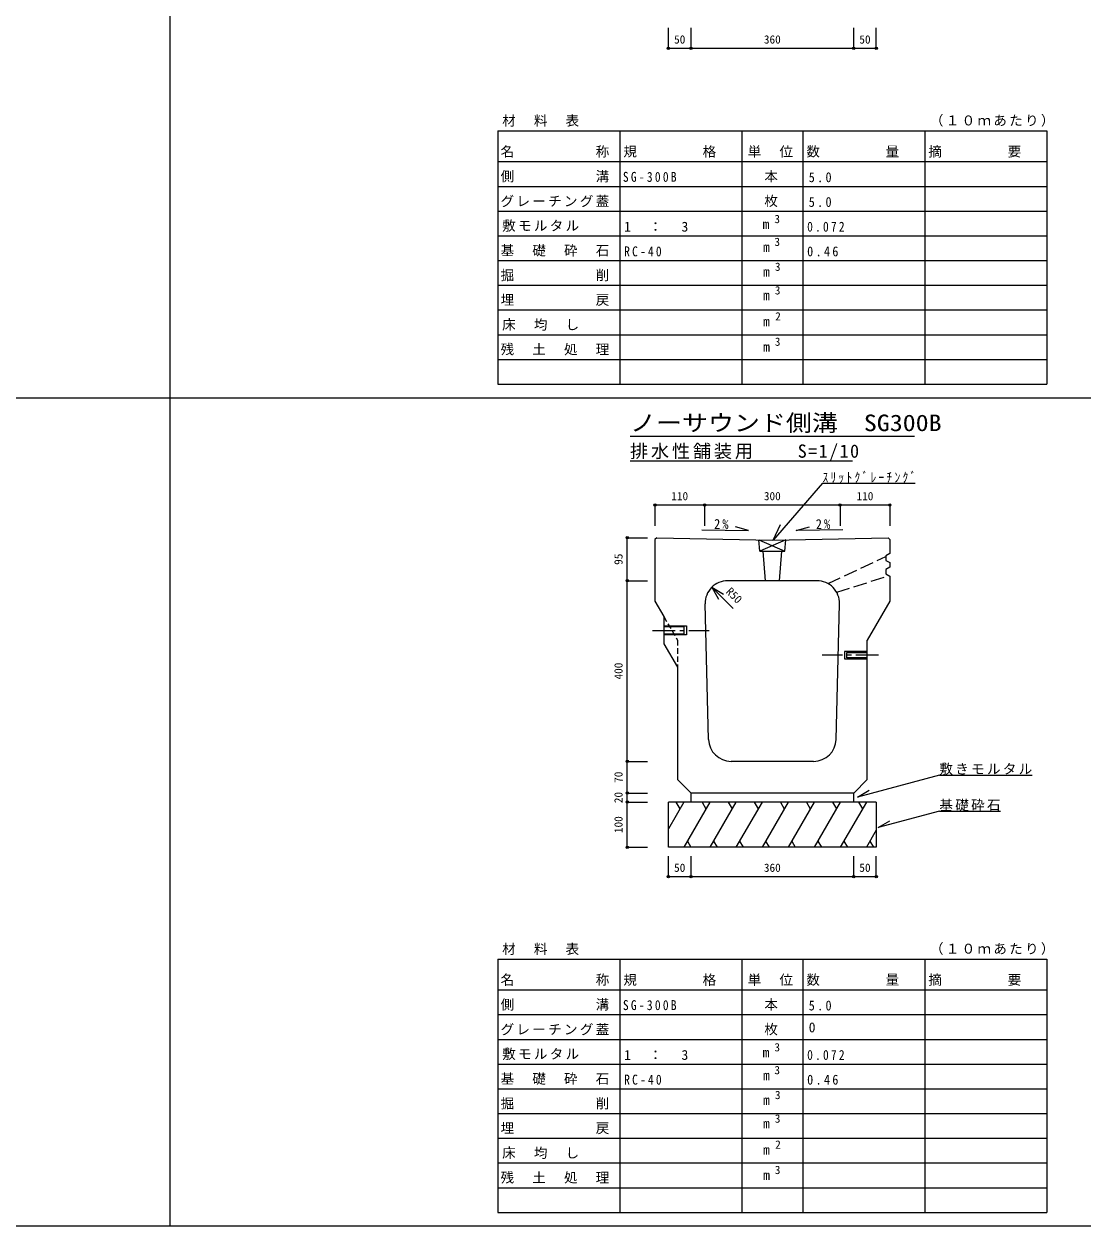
# Model space of a CAD drawing. Units: millimetres at full size, sheet at 1:10. Extents: x -5591 to 2409, y -2765 to 2935.
# Drawn here: x -3247 to -903, y -2765 to -104 of the extents above; entities that cross this region are included whole.
import ezdxf
from ezdxf.enums import TextEntityAlignment as Align

# ---------------------------------------------------------------- set-up
doc = ezdxf.new("R2010")
doc.units = ezdxf.units.MM
doc.header["$LTSCALE"] = 10
doc.header["$PDMODE"] = 32
doc.header["$PDSIZE"] = 5
for name, pattern in [('CHAIN1', [8, 5, -1, 1, -1]), ('DASHED1', [1.8, 1.2, -0.6]), ('DASHED3', [4, 3, -1])]:
    doc.linetypes.add(name, pattern=pattern)
doc.layers.add('0-0_通り芯', color=7, linetype='Continuous')
doc.styles.add('ＭＳ ゴシック', font='')
doc.styles.get('ＭＳ ゴシック').set_extended_font_data('MS Gothic')

msp = doc.modelspace()

# ---------------------------------------------------------------- linework, layer by layer
at = {"layer": '0-0_通り芯', "color": 2}
for p, q in [((-2924.06, 2935.48), (-2924.06, -2764.52)), ((-5590.73, -2764.52), (2409.27, -2764.52))]:
    msp.add_line(p, q, dxfattribs=at)
at = {"layer": '0-0_通り芯', "color": 4}
for p, q in [((-1820.73, -157.85), (-1820.73, -112.85)), ((-1770.73, -157.85), (-1770.73, -112.85)), ((-1410.73, -157.85), (-1410.73, -112.85)), ((-1360.73, -157.85), (-1360.73, -112.85)), ((-1820.73, -157.85), (-1770.73, -157.85)), ((-1770.73, -157.85), (-1410.73, -157.85)), ((-1410.73, -157.85), (-1360.73, -157.85)), ((-5590.73, -931.19), (2409.27, -931.19)), ((-1850.73, -1168.67), (-1850.73, -1215.17)), ((-1850.73, -1168.67), (-1740.73, -1168.67)), ((-1740.73, -1168.67), (-1440.73, -1168.67)), ((-1740.73, -1168.67), (-1740.73, -1215.17)), ((-1440.73, -1168.67), (-1330.73, -1168.67)), ((-1440.73, -1168.67), (-1440.73, -1215.17)), ((-1330.73, -1168.67), (-1330.73, -1215.17)), ((-1911.73, -1336.19), (-1911.73, -1241.19)), ((-1911.73, -1241.19), (-1866.73, -1241.19)), ((-1911.73, -1736.19), (-1911.73, -1336.19)), ((-1911.73, -1336.19), (-1866.73, -1336.19)), ((-1677.81, -1397.84), (-1724.82, -1350.83)), ((-1724.82, -1350.83), (-1709.82, -1376.81)), ((-1724.82, -1350.83), (-1698.84, -1365.83)), ((-1911.73, -1806.19), (-1911.73, -1736.19)), ((-1911.73, -1736.19), (-1866.73, -1736.19)), ((-1911.73, -1826.19), (-1911.73, -1806.19)), ((-1911.73, -1806.19), (-1866.73, -1806.19)), ((-1911.73, -1926.19), (-1911.73, -1826.19)), ((-1911.73, -1826.19), (-1866.73, -1826.19)), ((-1911.73, -1926.19), (-1866.73, -1926.19)), ((-1820.73, -1991.19), (-1820.73, -1946.19)), ((-1770.73, -1991.19), (-1770.73, -1946.19)), ((-1410.73, -1991.19), (-1410.73, -1946.19)), ((-1360.73, -1991.19), (-1360.73, -1946.19)), ((-1820.73, -1991.19), (-1770.73, -1991.19)), ((-1770.73, -1991.19), (-1410.73, -1991.19)), ((-1410.73, -1991.19), (-1360.73, -1991.19))]:
    msp.add_line(p, q, dxfattribs=at)
at = {"layer": '0-0_通り芯'}
for p, q in [((-2198.23, -340.31), (-983.23, -340.31)), ((-2198.23, -340.31), (-2198.23, -463.43)), ((-1928.23, -340.31), (-1928.23, -463.43)), ((-1658.23, -340.31), (-1658.23, -463.43)), ((-1523.23, -340.31), (-1523.23, -463.43)), ((-1253.23, -340.31), (-1253.23, -463.43)), ((-983.23, -340.31), (-983.23, -463.43)), ((-2198.23, -408.71), (-983.23, -408.71)), ((-2198.23, -463.43), (-983.23, -463.43)), ((-2198.23, -463.43), (-2198.23, -901.19)), ((-1928.23, -463.43), (-1928.23, -901.19)), ((-1658.23, -463.43), (-1658.23, -901.19)), ((-1523.23, -463.43), (-1523.23, -901.19)), ((-1253.23, -463.43), (-1253.23, -901.19)), ((-983.23, -463.43), (-983.23, -901.19)), ((-2198.23, -518.15), (-983.23, -518.15)), ((-2198.23, -572.87), (-983.23, -572.87)), ((-2198.23, -627.59), (-983.23, -627.59)), ((-2198.23, -682.31), (-983.23, -682.31)), ((-2198.23, -737.03), (-983.23, -737.03)), ((-2198.23, -791.75), (-983.23, -791.75)), ((-2198.23, -846.47), (-983.23, -846.47)), ((-2198.23, -901.19), (-983.23, -901.19)), ((-2112.73, -901.19), (-1203.73, -901.19)), ((-1905.73, -1016.19), (-1275.73, -1016.19)), ((-1905.73, -1071.19), (-1413.23, -1071.19)), ((-1479.86, -1120.27), (-1274.86, -1120.27)), ((-1830.73, -1436.19), (-1780.73, -1436.19)), ((-1780.73, -1436.19), (-1780.73, -1456.19)), ((-1785.73, -1438.19), (-1830.73, -1438.19)), ((-1830.73, -1454.19), (-1785.73, -1454.19)), ((-1780.73, -1456.19), (-1830.73, -1456.19)), ((-1785.73, -1454.19), (-1785.73, -1438.19)), ((-1430.73, -1493.19), (-1430.73, -1509.19)), ((-1380.73, -1493.19), (-1430.73, -1493.19)), ((-1430.73, -1509.19), (-1380.73, -1509.19)), ((-1425.73, -1495.19), (-1380.73, -1495.19)), ((-1425.73, -1507.19), (-1425.73, -1495.19)), ((-1380.73, -1507.19), (-1425.73, -1507.19)), ((-1220.95, -1766.41), (-1402.46, -1815.04)), ((-1220.95, -1766.41), (-1015.95, -1766.41)), ((-1770.73, -1826.19), (-1770.73, -1806.19)), ((-1410.73, -1826.19), (-1410.73, -1806.19)), ((-1402.46, -1815.04), (-1376.48, -1800.04)), ((-1786.68, -1826.19), (-1820.73, -1885.16)), ((-1360.73, -1826.19), (-1820.73, -1826.19)), ((-1803.98, -1826.19), (-1795.33, -1841.17)), ((-1728.94, -1826.19), (-1786.68, -1926.19)), ((-1746.25, -1826.19), (-1737.59, -1841.17)), ((-1671.21, -1826.19), (-1728.94, -1926.19)), ((-1688.51, -1826.19), (-1679.86, -1841.17)), ((-1613.47, -1826.19), (-1671.21, -1926.19)), ((-1630.78, -1826.19), (-1622.12, -1841.17)), ((-1555.74, -1826.19), (-1613.47, -1926.19)), ((-1573.04, -1826.19), (-1564.39, -1841.17)), ((-1498, -1826.19), (-1555.74, -1926.19)), ((-1515.31, -1826.19), (-1506.65, -1841.17)), ((-1440.27, -1826.19), (-1498, -1926.19)), ((-1457.57, -1826.19), (-1448.92, -1841.17)), ((-1382.53, -1826.19), (-1440.27, -1926.19)), ((-1399.84, -1826.19), (-1391.18, -1841.17)), ((-1220.95, -1846.21), (-1085.95, -1846.21)), ((-1360.73, -1888.42), (-1382.53, -1926.19)), ((-1778.76, -1912.47), (-1770.84, -1926.19)), ((-1721.02, -1912.47), (-1713.1, -1926.19)), ((-1663.29, -1912.47), (-1655.37, -1926.19)), ((-1605.55, -1912.47), (-1597.63, -1926.19)), ((-1547.82, -1912.47), (-1539.9, -1926.19)), ((-1490.08, -1912.47), (-1482.16, -1926.19)), ((-1432.35, -1912.47), (-1424.43, -1926.19)), ((-1374.61, -1912.47), (-1366.69, -1926.19)), ((-2198.23, -2173.64), (-983.23, -2173.64)), ((-2198.23, -2173.64), (-2198.23, -2296.76)), ((-1928.23, -2173.64), (-1928.23, -2296.76)), ((-1658.23, -2173.64), (-1658.23, -2296.76)), ((-1523.23, -2173.64), (-1523.23, -2296.76)), ((-1253.23, -2173.64), (-1253.23, -2296.76)), ((-983.23, -2173.64), (-983.23, -2296.76)), ((-2198.23, -2242.04), (-983.23, -2242.04)), ((-2198.23, -2296.76), (-983.23, -2296.76)), ((-2198.23, -2296.76), (-2198.23, -2734.52)), ((-1928.23, -2296.76), (-1928.23, -2734.52)), ((-1658.23, -2296.76), (-1658.23, -2734.52)), ((-1523.23, -2296.76), (-1523.23, -2734.52)), ((-1253.23, -2296.76), (-1253.23, -2734.52)), ((-983.23, -2296.76), (-983.23, -2734.52)), ((-2198.23, -2351.48), (-983.23, -2351.48)), ((-2198.23, -2406.2), (-983.23, -2406.2)), ((-2198.23, -2460.92), (-983.23, -2460.92)), ((-2198.23, -2515.64), (-983.23, -2515.64)), ((-2198.23, -2570.36), (-983.23, -2570.36)), ((-2198.23, -2625.08), (-983.23, -2625.08)), ((-2198.23, -2679.8), (-983.23, -2679.8)), ((-2198.23, -2734.52), (-983.23, -2734.52)), ((-2112.73, -2734.52), (-1203.73, -2734.52))]:
    msp.add_line(p, q, dxfattribs=at)
at = {"layer": '0-0_通り芯', "color": 3}
for p, q in [((-1846.73, -1241.19), (-1590.73, -1246.19)), ((-1618.73, -1271.19), (-1620.73, -1245.79)), ((-1620.73, -1245.79), (-1562.73, -1271.19)), ((-1560.73, -1245.79), (-1618.73, -1271.19)), ((-1590.73, -1246.19), (-1334.73, -1241.19)), ((-1562.73, -1271.19), (-1560.73, -1245.79)), ((-1618.73, -1271.19), (-1562.73, -1271.19)), ((-1605.73, -1336.19), (-1610.73, -1271.19)), ((-1570.73, -1271.19), (-1575.73, -1336.19)), ((-1330.73, -1276.19), (-1339.73, -1281.19)), ((-1339.73, -1281.19), (-1339.73, -1291.19)), ((-1339.73, -1291.19), (-1330.73, -1296.19)), ((-1491.99, -1336.19), (-1689.46, -1336.19)), ((-1850.73, -1381.19), (-1830.73, -1415.83)), ((-1330.73, -1381.19), (-1380.73, -1467.79)), ((-1731.95, -1687.44), (-1739.45, -1387.44)), ((-1449.51, -1687.44), (-1442.01, -1387.44)), ((-1830.73, -1415.83), (-1830.73, -1475.83)), ((-1830.73, -1475.83), (-1800.73, -1527.79)), ((-1380.73, -1776.19), (-1380.73, -1467.79)), ((-1800.73, -1527.79), (-1800.73, -1776.19)), ((-1499.49, -1736.19), (-1681.96, -1736.19)), ((-1770.73, -1806.19), (-1800.73, -1776.19)), ((-1410.73, -1806.19), (-1380.73, -1776.19)), ((-1410.73, -1806.19), (-1770.73, -1806.19))]:
    msp.add_line(p, q, dxfattribs=at)
at = {"layer": '0-0_通り芯', "color": 3, "linetype": 'DASHED3'}
for p, q in [((-1467.4, -1342.65), (-1339.73, -1282.58)), ((-1448.25, -1361.97), (-1332.8, -1325.03))]:
    msp.add_line(p, q, dxfattribs=at)
at = {"layer": '0-0_通り芯', "color": 3, "linetype": 'DASHED1'}
for p, q in [((-1830.73, -1415.83), (-1800.73, -1467.79)), ((-1800.73, -1467.79), (-1800.73, -1527.79)), ((-1800.73, -1467.79), (-1800.73, -1527.79))]:
    msp.add_line(p, q, dxfattribs=at)
at = {"layer": '0-0_通り芯', "linetype": 'CHAIN1'}
for p, q in [((-1855.73, -1446.19), (-1730.73, -1446.19)), ((-1355.73, -1501.19), (-1480.73, -1501.19))]:
    msp.add_line(p, q, dxfattribs=at)
at = {"layer": '0-0_通り芯'}
for points in [[(-1479.86, -1120.27), (-1588.98, -1246.32), (-1572.9, -1211.97)], [(-1746.7, -1223.42), (-1643.81, -1225.24), (-1672.64, -1216.97)], [(-1434.76, -1223.42), (-1537.65, -1225.24), (-1508.81, -1216.97)], [(-1360.73, -1826.19), (-1360.73, -1926.19), (-1820.73, -1926.19), (-1820.73, -1826.19)], [(-1220.95, -1846.21), (-1356.84, -1882.62), (-1330.86, -1867.62)]]:
    msp.add_lwpolyline(points, dxfattribs=at)
at = {"layer": '0-0_通り芯', "color": 3}
for points in [[(-1846.73, -1241.19), (-1850.73, -1245.19), (-1850.73, -1381.19)], [(-1334.73, -1241.19), (-1330.73, -1245.19), (-1330.73, -1276.19)], [(-1330.73, -1296.19), (-1330.73, -1306.19), (-1339.73, -1311.19), (-1339.73, -1321.19), (-1330.73, -1326.19), (-1330.73, -1381.19)]]:
    msp.add_lwpolyline(points, dxfattribs=at)
for centre, start, end in [((-1689.46, -1386.19), 90, 181.43209), ((-1491.99, -1386.19), 358.56801, 90), ((-1681.96, -1686.19), 181.43209, 270), ((-1499.49, -1686.19), 270, 358.56801)]:
    msp.add_arc(centre, 50, start, end, dxfattribs=at)
at = {"layer": '0-0_通り芯', "color": 4}
for p in [(-1820.73, -157.85), (-1770.73, -157.85), (-1410.73, -157.85), (-1360.73, -157.85), (-1850.73, -1168.67), (-1740.73, -1168.67), (-1440.73, -1168.67), (-1330.73, -1168.67), (-1911.73, -1241.19), (-1911.73, -1336.19), (-1911.73, -1736.19), (-1911.73, -1806.19), (-1911.73, -1826.19), (-1911.73, -1926.19), (-1820.73, -1991.19), (-1770.73, -1991.19), (-1410.73, -1991.19), (-1360.73, -1991.19)]:
    msp.add_point(p, dxfattribs=at)

# ---------------------------------------------------------------- texts
at = {"layer": '0-0_通り芯', "color": 4, "style": 'ＭＳ ゴシック'}
for s, p in [('50', (-1808.23, -152.85)), ('360', (-1609.48, -152.85)), ('50', (-1398.23, -152.85)), ('3', (-1586.21, -550.25)), ('3', (-1586.21, -600.86)), ('3', (-1585.04, -655.92)), ('3', (-1585.3, -708.18)), ('2', (-1584.41, -765.71)), ('3', (-1585.3, -821.79)), ('110', (-1814.48, -1163.67)), ('300', (-1609.48, -1163.67)), ('110', (-1404.48, -1163.67)), ('50', (-1808.23, -1986.19)), ('360', (-1609.48, -1986.19)), ('50', (-1398.23, -1986.19)), ('3', (-1586.21, -2383.58)), ('3', (-1586.21, -2434.2)), ('3', (-1585.04, -2489.26)), ('3', (-1585.3, -2541.51)), ('2', (-1584.41, -2599.04)), ('3', (-1585.3, -2655.13))]:
    msp.add_text(s, height=18.33, dxfattribs=at).set_placement(p, align=Align.BOTTOM_LEFT)
at = {"layer": '0-0_通り芯', "style": 'ＭＳ ゴシック'}
for s, p in [('m', (-1612.31, -564.61)), ('m', (-1611.41, -615.23)), ('m', (-1611.41, -669.95)), ('m', (-1611.41, -721.93)), ('m', (-1611.32, -780.07)), ('m', (-1611.13, -836.16)), ('0', (-1510.23, -2342.54)), ('m', (-1612.31, -2397.94)), ('m', (-1611.41, -2448.56)), ('m', (-1611.41, -2503.28)), ('m', (-1611.41, -2555.26)), ('m', (-1611.32, -2613.4)), ('m', (-1611.13, -2669.49))]:
    msp.add_text(s, height=21.99, dxfattribs=at).set_placement(p, align=Align.BOTTOM_LEFT)
at = {"layer": '0-0_通り芯', "color": 3, "style": 'ＭＳ ゴシック', "width": 1.15}
msp.add_text('ノーサウンド側溝\u3000SG300B', height=36.66, dxfattribs=at).set_placement((-1905.73, -1016.19), align=Align.BOTTOM_LEFT)
at = {"layer": '0-0_通り芯', "color": 4, "style": 'ＭＳ ゴシック'}
for s, rotation, p in [('95', 90, (-1916.73, -1301.19)), ('R50', 315, (-1698.84, -1365.83)), ('400', 90, (-1916.73, -1554.94)), ('70', 90, (-1916.73, -1783.69)), ('20', 90, (-1916.73, -1828.69)), ('100', 90, (-1916.73, -1894.94))]:
    msp.add_text(s, height=18.33, rotation=rotation, dxfattribs=at).set_placement(p, align=Align.BOTTOM_LEFT)
at = {"layer": '0-0_通り芯', "attachment_point": 7, "style": 'ＭＳ ゴシック'}
for s, insert, char_height in [('\\T1.17;材\u3000料\u3000表', (-2188.73, -331.37), 21.99), ('\\T1.17;（１０ｍあたり）', (-1241.98, -331.37), 21.99), ('\\T1.17;名\u3000\u3000\u3000\u3000\u3000称', (-2192.23, -399.77), 21.99), ('\\T1.17;規\u3000\u3000\u3000\u3000格', (-1920.48, -399.77), 21.99), ('\\T1.17;単\u3000位', (-1645.23, -399.77), 21.99), ('\\T1.17;数\u3000\u3000\u3000\u3000量', (-1515.48, -399.77), 21.99), ('\\T1.17;摘\u3000\u3000\u3000\u3000要', (-1245.48, -399.77), 21.99), ('\\T1.17;側\u3000\u3000\u3000\u3000\u3000溝', (-2192.23, -454.49), 21.99), ('\\T1.39;\\W0.85;SG-300B', (-1921.48, -453.7), 21.99), ('\\T1.17;\u3000本', (-1643.48, -454.49), 21.99), ('\\T1.38;\\W0.9;5.0', (-1510.23, -454.49), 21.99), ('\\T1.17;グレーチング蓋', (-2192.23, -509.21), 21.99), ('\\T1.17;\u3000枚', (-1643.48, -509.21), 21.99), ('\\T1.38;\\W0.9;5.0', (-1510.23, -509.21), 21.99), ('\\T1.17;敷モルタル', (-2188.73, -563.93), 21.99), ('\\T1.21;1\u3000：\u30003', (-1918.73, -563.93), 21.99), ('\\T1.38;\\W0.85;0.072', (-1513.73, -563.93), 21.99), ('\\T1.17;基\u3000礎\u3000砕\u3000石', (-2192.23, -618.65), 21.99), ('\\T1.38;\\W0.85;RC-40', (-1918.73, -618.65), 21.99), ('\\T1.38;\\W0.9;0.46', (-1513.73, -618.65), 21.99), ('\\T1.17;掘\u3000\u3000\u3000\u3000\u3000削', (-2192.23, -673.37), 21.99), ('\\T1.17;埋\u3000\u3000\u3000\u3000\u3000戻', (-2192.23, -728.09), 21.99), ('\\T1.17;床\u3000均\u3000し', (-2188.73, -782.81), 21.99), ('\\T1.17;残\u3000土\u3000処\u3000理', (-2192.23, -837.53), 21.99), ('\\T1.16;排水性舗装用\u3000\u3000S=1/10', (-1905.73, -1071.19), 29.33), ('\\T1.39;\\W0.85;ｽﾘｯﾄｸﾞﾚｰﾁﾝｸﾞ', (-1479.86, -1120.27), 21.99), ('\\T1.17;敷きモルタル', (-1220.95, -1766.41), 21.99), ('\\T1.17;基礎砕石', (-1220.95, -1846.21), 21.99), ('\\T1.17;材\u3000料\u3000表', (-2188.73, -2164.7), 21.99), ('\\T1.17;（１０ｍあたり）', (-1241.98, -2164.7), 21.99), ('\\T1.17;名\u3000\u3000\u3000\u3000\u3000称', (-2192.23, -2233.1), 21.99), ('\\T1.17;規\u3000\u3000\u3000\u3000格', (-1920.48, -2233.1), 21.99), ('\\T1.17;単\u3000位', (-1645.23, -2233.1), 21.99), ('\\T1.17;数\u3000\u3000\u3000\u3000量', (-1515.48, -2233.1), 21.99), ('\\T1.17;摘\u3000\u3000\u3000\u3000要', (-1245.48, -2233.1), 21.99), ('\\T1.17;側\u3000\u3000\u3000\u3000\u3000溝', (-2192.23, -2287.82), 21.99), ('\\T1.17;\u3000本', (-1643.48, -2287.82), 21.99), ('\\T1.39;\\W0.85;SG-300B', (-1921.48, -2287.03), 21.99), ('\\T1.38;\\W0.9;5.0', (-1510.23, -2287.82), 21.99), ('\\T1.17;グレーチング蓋', (-2192.23, -2342.54), 21.99), ('\\T1.17;\u3000枚', (-1643.48, -2342.54), 21.99), ('\\T1.17;敷モルタル', (-2188.73, -2397.26), 21.99), ('\\T1.21;1\u3000：\u30003', (-1918.73, -2397.26), 21.99), ('\\T1.38;\\W0.85;0.072', (-1513.73, -2397.26), 21.99), ('\\T1.17;基\u3000礎\u3000砕\u3000石', (-2192.23, -2451.98), 21.99), ('\\T1.38;\\W0.85;RC-40', (-1918.73, -2451.98), 21.99), ('\\T1.38;\\W0.9;0.46', (-1513.73, -2451.98), 21.99), ('\\T1.17;掘\u3000\u3000\u3000\u3000\u3000削', (-2192.23, -2506.7), 21.99), ('\\T1.17;埋\u3000\u3000\u3000\u3000\u3000戻', (-2192.23, -2561.42), 21.99), ('\\T1.17;床\u3000均\u3000し', (-2188.73, -2616.14), 21.99), ('\\T1.17;残\u3000土\u3000処\u3000理', (-2192.23, -2670.86), 21.99)]:
    msp.add_mtext(s, dxfattribs=dict(at, insert=insert, char_height=char_height))
at = {"layer": '0-0_通り芯', "char_height": 21.99, "attachment_point": 7, "style": 'ＭＳ ゴシック'}
for insert, rotation in [((-1719.77, -1221.87), 358.986), ((-1494.18, -1222.45), 1.014)]:
    msp.add_mtext('\\T1.36;\\W0.9;2%', dxfattribs=dict(at, insert=insert, rotation=rotation))

doc.saveas('drawing.dxf')
